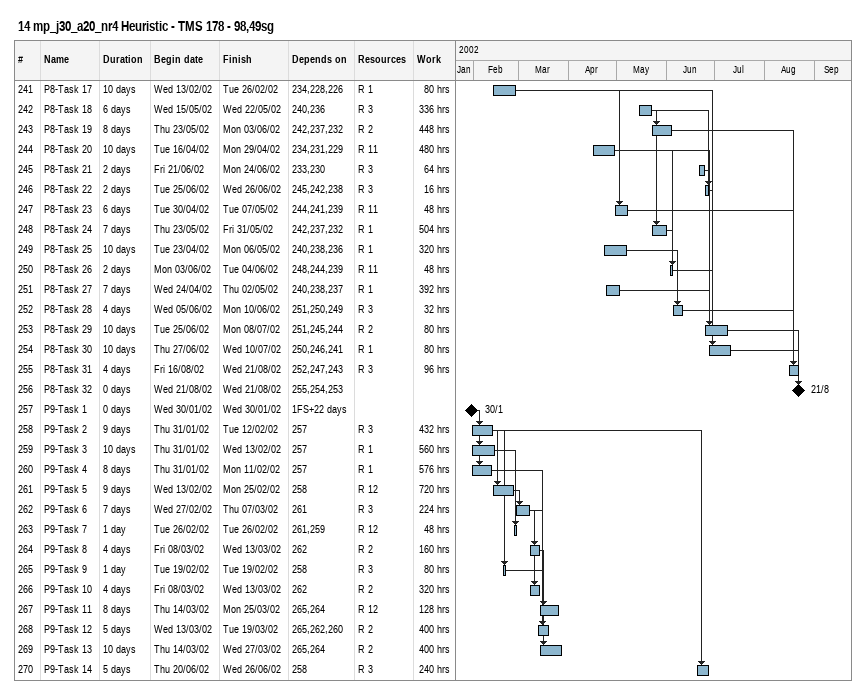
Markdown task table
14 mp_j30_a20_nr4 Heuristic - TMS 178 - 98,49sg

| ID | Task | Duration | Start | Finish | Predecessors | Resources | Work (h) |
|---|---|---|---|---|---|---|---|
| 241 | P8-Task 17 | 10d | 2002-02-13 | 2002-02-26 | 234, 228, 226 | R 1 | 80 |
| 242 | P8-Task 18 | 6d | 2002-05-15 | 2002-05-22 | 240, 236 | R 3 | 336 |
| 243 | P8-Task 19 | 8d | 2002-05-23 | 2002-06-03 | 242, 237, 232 | R 2 | 448 |
| 244 | P8-Task 20 | 10d | 2002-04-16 | 2002-04-29 | 234, 231, 229 | R 11 | 480 |
| 245 | P8-Task 21 | 2d | 2002-06-21 | 2002-06-24 | 233, 230 | R 3 | 64 |
| 246 | P8-Task 22 | 2d | 2002-06-25 | 2002-06-26 | 245, 242, 238 | R 3 | 16 |
| 247 | P8-Task 23 | 6d | 2002-04-30 | 2002-05-07 | 244, 241, 239 | R 11 | 48 |
| 248 | P8-Task 24 | 7d | 2002-05-23 | 2002-05-31 | 242, 237, 232 | R 1 | 504 |
| 249 | P8-Task 25 | 10d | 2002-04-23 | 2002-05-06 | 240, 238, 236 | R 1 | 320 |
| 250 | P8-Task 26 | 2d | 2002-06-03 | 2002-06-04 | 248, 244, 239 | R 11 | 48 |
| 251 | P8-Task 27 | 7d | 2002-04-24 | 2002-05-02 | 240, 238, 237 | R 1 | 392 |
| 252 | P8-Task 28 | 4d | 2002-06-05 | 2002-06-10 | 251, 250, 249 | R 3 | 32 |
| 253 | P8-Task 29 | 10d | 2002-06-25 | 2002-07-08 | 251, 245, 244 | R 2 | 80 |
| 254 | P8-Task 30 | 10d | 2002-06-27 | 2002-07-10 | 250, 246, 241 | R 1 | 80 |
| 255 | P8-Task 31 | 4d | 2002-08-16 | 2002-08-21 | 252, 247, 243 | R 3 | 96 |
| 256 | P8-Task 32 | 0d | 2002-08-21 | 2002-08-21 | 255, 254, 253 |  |  |
| 257 | P9-Task 1 | 0d | 2002-01-30 | 2002-01-30 | 1FS+22d |  |  |
| 258 | P9-Task 2 | 9d | 2002-01-31 | 2002-02-12 | 257 | R 3 | 432 |
| 259 | P9-Task 3 | 10d | 2002-01-31 | 2002-02-13 | 257 | R 1 | 560 |
| 260 | P9-Task 4 | 8d | 2002-01-31 | 2002-02-11 | 257 | R 1 | 576 |
| 261 | P9-Task 5 | 9d | 2002-02-13 | 2002-02-25 | 258 | R 12 | 720 |
| 262 | P9-Task 6 | 7d | 2002-02-27 | 2002-03-07 | 261 | R 3 | 224 |
| 263 | P9-Task 7 | 1d | 2002-02-26 | 2002-02-26 | 261, 259 | R 12 | 48 |
| 264 | P9-Task 8 | 4d | 2002-03-08 | 2002-03-13 | 262 | R 2 | 160 |
| 265 | P9-Task 9 | 1d | 2002-02-19 | 2002-02-19 | 258 | R 3 | 80 |
| 266 | P9-Task 10 | 4d | 2002-03-08 | 2002-03-13 | 262 | R 2 | 320 |
| 267 | P9-Task 11 | 8d | 2002-03-14 | 2002-03-25 | 265, 264 | R 12 | 128 |
| 268 | P9-Task 12 | 5d | 2002-03-13 | 2002-03-19 | 265, 262, 260 | R 2 | 400 |
| 269 | P9-Task 13 | 10d | 2002-03-14 | 2002-03-27 | 265, 264 | R 2 | 400 |
| 270 | P9-Task 14 | 5d | 2002-06-20 | 2002-06-26 | 258 | R 3 | 240 |
